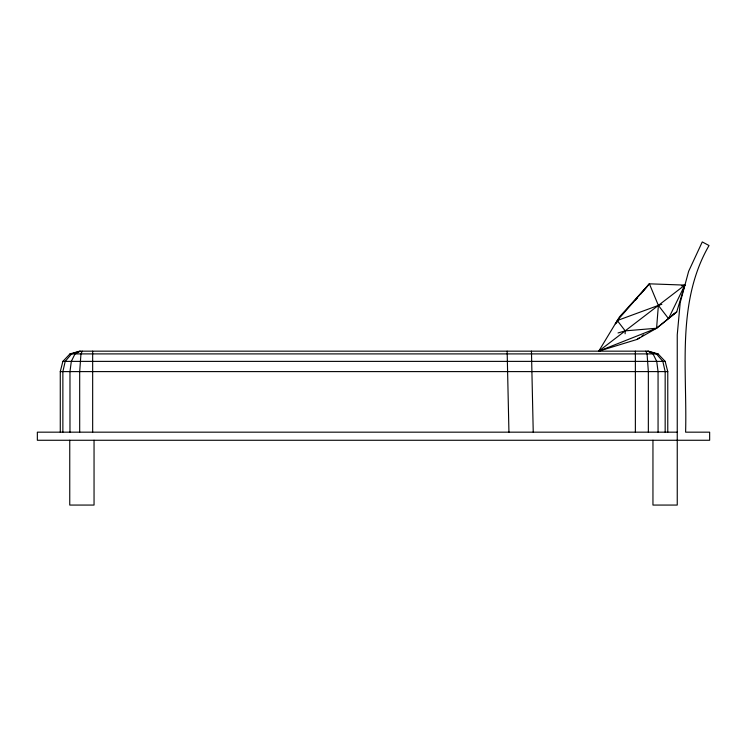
<?xml version="1.0" encoding="UTF-8"?>
<svg xmlns="http://www.w3.org/2000/svg" width="747" height="747" viewBox="0 0 747 747"><rect width="100%" height="100%" fill="white"/><g stroke="black" fill="none" stroke-linecap="round" stroke-linejoin="round"><path stroke-width="1.12" d="M625.127 333.788L625.202 330.865L617.274 320.538L649.386 283.823L684.831 285.111L676.689 311.957L656.576 328.241L637.023 339.437L598.749 351.165L619.478 316.896L649.386 283.823L658.378 305.411L668.509 318.605L684.831 285.111L681.395 285.784M661.842 304.3L658.378 305.411L656.576 328.241L598.749 351.165L600.448 349.652M60.274 432.168L60.274 371.604L62.869 361.38L69.975 353.901L79.686 351.165L648.349 351.165L658.06 353.901L665.166 361.38L667.771 371.604L667.771 432.168M82.245 351.165L80.965 353.901L79.686 371.604L79.686 432.168M618.264 320.332L615.295 323.806L616.947 322.228M635.305 300.341L637.527 297.736M640.487 294.253L649.386 283.823M598.749 351.165L684.831 285.111M637.023 339.437L639.852 337.476M641.748 336.169L643.634 334.861M671.973 315.234L676.689 311.957L656.576 328.241L625.202 330.865L618.03 332.957M80.228 351.165L75.008 353.901L71.329 361.38L69.975 371.604L69.975 432.168M617.274 320.538L658.378 305.411M79.686 351.351L71.572 353.901L65.204 361.38L62.869 371.604L62.869 432.168M69.975 353.901L658.06 353.901M62.869 361.38L665.166 361.38M60.274 371.604L667.771 371.604M677.249 432.168L37.35 432.168L37.35 440.263L709.65 440.263L709.65 432.168L685.606 432.168C687.324 369.924 676.212 302.171 709.034 245.539L702.273 241.935L688.641 271.301L680.209 302.563L677.249 334.805L677.249 505.065L652.953 505.065L652.953 440.263M647.808 351.165L656.464 353.901L662.832 361.38L665.166 371.604L665.166 432.168M648.349 351.351L653.037 353.901L656.716 361.38L658.06 371.604L658.06 432.168M645.791 351.165L647.07 353.901L648.349 371.604L648.349 432.168M533.237 432.168L531.453 351.165M508.94 432.168L507.148 351.165M635.37 351.165L635.37 432.168M94.047 440.263L94.047 505.065L69.751 505.065L69.751 440.263M92.665 351.165L92.665 432.168"/></g></svg>
